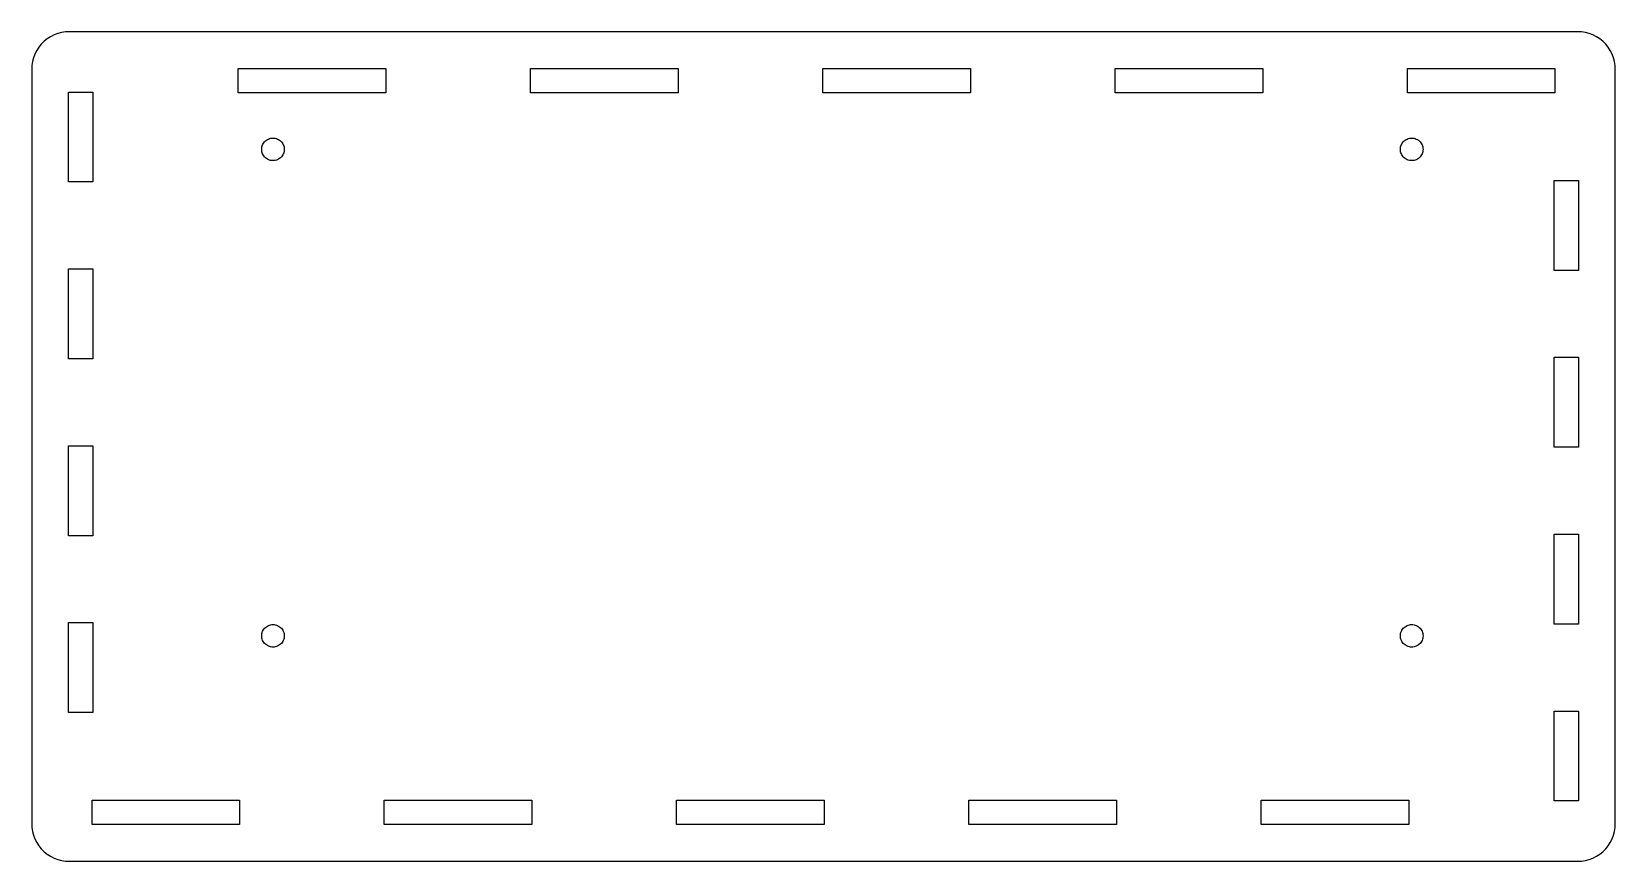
# Model space of a CAD drawing. Header units: metres. Extents: x -5 to 205, y -5 to 105.
import ezdxf

# ---------------------------------------------------------------- set-up
doc = ezdxf.new("R2010")
doc.units = ezdxf.units.M

msp = doc.modelspace()

# ---------------------------------------------------------------- linework, layer by layer
for p, q in [((0, 105), (-0.52, 104.97)), ((200, 105), (0, 105)), ((200.52, 104.97), (200, 105)), ((-4.05, 102.94), (-4.33, 102.5)), ((-3.72, 103.35), (-4.05, 102.94)), ((-3.35, 103.72), (-3.72, 103.35)), ((-2.94, 104.05), (-3.35, 103.72)), ((-2.5, 104.33), (-2.94, 104.05)), ((-2.03, 104.57), (-2.5, 104.33)), ((-1.55, 104.75), (-2.03, 104.57)), ((-1.04, 104.89), (-1.55, 104.75)), ((-0.52, 104.97), (-1.04, 104.89)), ((201.04, 104.89), (200.52, 104.97)), ((201.54, 104.75), (201.04, 104.89)), ((202.03, 104.57), (201.54, 104.75)), ((202.5, 104.33), (202.03, 104.57)), ((202.94, 104.05), (202.5, 104.33)), ((203.35, 103.72), (202.94, 104.05)), ((203.72, 103.35), (203.35, 103.72)), ((204.04, 102.94), (203.72, 103.35)), ((204.33, 102.5), (204.04, 102.94)), ((-4.89, 101.04), (-4.97, 100.52)), ((-4.76, 101.55), (-4.89, 101.04)), ((-4.57, 102.03), (-4.76, 101.55)), ((-4.33, 102.5), (-4.57, 102.03)), ((204.57, 102.03), (204.33, 102.5)), ((204.75, 101.55), (204.57, 102.03)), ((204.89, 101.04), (204.75, 101.55)), ((204.97, 100.52), (204.89, 101.04)), ((-4.97, 100.52), (-5, 100)), ((-5, 100), (-5, 0)), ((22.38, 96.9), (22.38, 100.1)), ((22.38, 100.1), (41.96, 100.1)), ((41.96, 100.1), (41.96, 96.9)), ((61.14, 96.9), (61.14, 100.1)), ((61.14, 100.1), (80.72, 100.1)), ((80.72, 100.1), (80.72, 96.9)), ((99.9, 96.9), (99.9, 100.1)), ((99.9, 100.1), (119.48, 100.1)), ((119.48, 100.1), (119.48, 96.9)), ((138.66, 96.9), (138.66, 100.1)), ((138.66, 100.1), (158.24, 100.1)), ((158.24, 100.1), (158.24, 96.9)), ((177.42, 96.9), (177.42, 100.1)), ((177.42, 100.1), (197, 100.1)), ((197, 100.1), (197, 96.9)), ((205, 100), (204.97, 100.52)), ((205, 0), (205, 100)), ((-0.1, 85.08), (-0.1, 97)), ((-0.1, 97), (3.1, 97)), ((3.1, 97), (3.1, 85.08)), ((41.96, 96.9), (22.38, 96.9)), ((80.72, 96.9), (61.14, 96.9)), ((119.48, 96.9), (99.9, 96.9)), ((158.24, 96.9), (138.66, 96.9)), ((197, 96.9), (177.42, 96.9)), ((25.79, 90.28), (25.89, 90.4)), ((25.89, 90.4), (26, 90.51)), ((26, 90.51), (26.12, 90.61)), ((26.12, 90.61), (26.25, 90.7)), ((26.25, 90.7), (26.39, 90.77)), ((26.39, 90.77), (26.54, 90.83)), ((26.54, 90.83), (26.69, 90.87)), ((26.69, 90.87), (26.84, 90.89)), ((26.84, 90.89), (27, 90.9)), ((27, 90.9), (27.16, 90.89)), ((27.16, 90.89), (27.31, 90.87)), ((27.31, 90.87), (27.46, 90.83)), ((27.46, 90.83), (27.61, 90.77)), ((27.61, 90.77), (27.75, 90.7)), ((27.75, 90.7), (27.88, 90.61)), ((27.88, 90.61), (28, 90.51)), ((28, 90.51), (28.11, 90.4)), ((28.11, 90.4), (28.21, 90.28)), ((176.79, 90.28), (176.88, 90.4)), ((176.88, 90.4), (177, 90.51)), ((177, 90.51), (177.12, 90.61)), ((177.12, 90.61), (177.25, 90.7)), ((177.25, 90.7), (177.39, 90.77)), ((177.39, 90.77), (177.54, 90.83)), ((177.54, 90.83), (177.69, 90.87)), ((177.69, 90.87), (177.84, 90.89)), ((177.84, 90.89), (178, 90.9)), ((178, 90.9), (178.16, 90.89)), ((178.16, 90.89), (178.31, 90.87)), ((178.31, 90.87), (178.46, 90.83)), ((178.46, 90.83), (178.61, 90.77)), ((178.61, 90.77), (178.75, 90.7)), ((178.75, 90.7), (178.88, 90.61)), ((178.88, 90.61), (179, 90.51)), ((179, 90.51), (179.12, 90.4)), ((179.12, 90.4), (179.21, 90.28)), ((25.5, 89.4), (25.51, 89.56)), ((25.51, 89.24), (25.5, 89.4)), ((25.51, 89.56), (25.53, 89.71)), ((25.53, 89.09), (25.51, 89.24)), ((25.53, 89.71), (25.57, 89.86)), ((25.57, 88.94), (25.53, 89.09)), ((25.57, 89.86), (25.63, 90.01)), ((25.63, 88.79), (25.57, 88.94)), ((25.63, 90.01), (25.7, 90.15)), ((25.7, 88.65), (25.63, 88.79)), ((25.7, 90.15), (25.79, 90.28)), ((25.79, 88.52), (25.7, 88.65)), ((25.89, 88.4), (25.79, 88.52)), ((26, 88.29), (25.89, 88.4)), ((26.12, 88.19), (26, 88.29)), ((28, 88.29), (27.88, 88.19)), ((28.11, 88.4), (28, 88.29)), ((28.21, 88.52), (28.11, 88.4)), ((28.21, 90.28), (28.3, 90.15)), ((28.3, 88.65), (28.21, 88.52)), ((28.3, 90.15), (28.37, 90.01)), ((28.37, 88.79), (28.3, 88.65)), ((28.37, 90.01), (28.43, 89.86)), ((28.43, 88.94), (28.37, 88.79)), ((28.43, 89.86), (28.47, 89.71)), ((28.47, 89.09), (28.43, 88.94)), ((28.47, 89.71), (28.49, 89.56)), ((28.49, 89.24), (28.47, 89.09)), ((28.49, 89.56), (28.5, 89.4)), ((28.5, 89.4), (28.49, 89.24)), ((176.5, 89.4), (176.51, 89.56)), ((176.51, 89.24), (176.5, 89.4)), ((176.51, 89.56), (176.53, 89.71)), ((176.53, 89.09), (176.51, 89.24)), ((176.53, 89.71), (176.57, 89.86)), ((176.57, 88.94), (176.53, 89.09)), ((176.57, 89.86), (176.63, 90.01)), ((176.63, 88.79), (176.57, 88.94)), ((176.63, 90.01), (176.7, 90.15)), ((176.7, 88.65), (176.63, 88.79)), ((176.7, 90.15), (176.79, 90.28)), ((176.79, 88.52), (176.7, 88.65)), ((176.88, 88.4), (176.79, 88.52)), ((177, 88.29), (176.88, 88.4)), ((177.12, 88.19), (177, 88.29)), ((179, 88.29), (178.88, 88.19)), ((179.12, 88.4), (179, 88.29)), ((179.21, 88.52), (179.12, 88.4)), ((179.21, 90.28), (179.3, 90.15)), ((179.3, 88.65), (179.21, 88.52)), ((179.3, 90.15), (179.37, 90.01)), ((179.37, 88.79), (179.3, 88.65)), ((179.37, 90.01), (179.43, 89.86)), ((179.43, 88.94), (179.37, 88.79)), ((179.43, 89.86), (179.47, 89.71)), ((179.47, 89.09), (179.43, 88.94)), ((179.47, 89.71), (179.49, 89.56)), ((179.49, 89.24), (179.47, 89.09)), ((179.49, 89.56), (179.5, 89.4)), ((179.5, 89.4), (179.49, 89.24)), ((26.25, 88.1), (26.12, 88.19)), ((26.39, 88.03), (26.25, 88.1)), ((26.54, 87.97), (26.39, 88.03)), ((26.69, 87.93), (26.54, 87.97)), ((26.84, 87.91), (26.69, 87.93)), ((27, 87.9), (26.84, 87.91)), ((27.16, 87.91), (27, 87.9)), ((27.31, 87.93), (27.16, 87.91)), ((27.46, 87.97), (27.31, 87.93)), ((27.61, 88.03), (27.46, 87.97)), ((27.75, 88.1), (27.61, 88.03)), ((27.88, 88.19), (27.75, 88.1)), ((177.25, 88.1), (177.12, 88.19)), ((177.39, 88.03), (177.25, 88.1)), ((177.54, 87.97), (177.39, 88.03)), ((177.69, 87.93), (177.54, 87.97)), ((177.84, 87.91), (177.69, 87.93)), ((178, 87.9), (177.84, 87.91)), ((178.16, 87.91), (178, 87.9)), ((178.31, 87.93), (178.16, 87.91)), ((178.46, 87.97), (178.31, 87.93)), ((178.61, 88.03), (178.46, 87.97)), ((178.75, 88.1), (178.61, 88.03)), ((178.88, 88.19), (178.75, 88.1)), ((3.1, 85.08), (-0.1, 85.08)), ((196.9, 73.35), (196.9, 85.28)), ((196.9, 85.28), (200.1, 85.28)), ((200.1, 85.28), (200.1, 73.35)), ((-0.1, 61.62), (-0.1, 73.55)), ((-0.1, 73.55), (3.1, 73.55)), ((3.1, 73.55), (3.1, 61.62)), ((200.1, 73.35), (196.9, 73.35)), ((3.1, 61.62), (-0.1, 61.62)), ((196.9, 49.9), (196.9, 61.83)), ((196.9, 61.83), (200.1, 61.83)), ((200.1, 61.83), (200.1, 49.9)), ((-0.1, 38.17), (-0.1, 50.1)), ((-0.1, 50.1), (3.1, 50.1)), ((3.1, 50.1), (3.1, 38.17)), ((200.1, 49.9), (196.9, 49.9)), ((3.1, 38.17), (-0.1, 38.17)), ((196.9, 26.45), (196.9, 38.38)), ((196.9, 38.38), (200.1, 38.38)), ((200.1, 38.38), (200.1, 26.45)), ((-0.1, 14.72), (-0.1, 26.65)), ((-0.1, 26.65), (3.1, 26.65)), ((3.1, 26.65), (3.1, 14.72)), ((25.51, 25.06), (25.53, 25.21)), ((25.53, 25.21), (25.57, 25.36)), ((25.57, 25.36), (25.63, 25.51)), ((25.63, 25.51), (25.7, 25.65)), ((25.7, 25.65), (25.79, 25.78)), ((25.79, 25.78), (25.89, 25.9)), ((25.89, 25.9), (26, 26.01)), ((26, 26.01), (26.12, 26.11)), ((26.12, 26.11), (26.25, 26.2)), ((26.25, 26.2), (26.39, 26.27)), ((26.39, 26.27), (26.54, 26.33)), ((26.54, 26.33), (26.69, 26.37)), ((26.69, 26.37), (26.84, 26.39)), ((26.84, 26.39), (27, 26.4)), ((27, 26.4), (27.16, 26.39)), ((27.16, 26.39), (27.31, 26.37)), ((27.31, 26.37), (27.46, 26.33)), ((27.46, 26.33), (27.61, 26.27)), ((27.61, 26.27), (27.75, 26.2)), ((27.75, 26.2), (27.88, 26.11)), ((27.88, 26.11), (28, 26.01)), ((28, 26.01), (28.11, 25.9)), ((28.11, 25.9), (28.21, 25.78)), ((28.21, 25.78), (28.3, 25.65)), ((28.3, 25.65), (28.37, 25.51)), ((28.37, 25.51), (28.43, 25.36)), ((28.43, 25.36), (28.47, 25.21)), ((28.47, 25.21), (28.49, 25.06)), ((176.51, 25.06), (176.53, 25.21)), ((176.53, 25.21), (176.57, 25.36)), ((176.57, 25.36), (176.63, 25.51)), ((176.63, 25.51), (176.7, 25.65)), ((176.7, 25.65), (176.79, 25.78)), ((176.79, 25.78), (176.88, 25.9)), ((176.88, 25.9), (177, 26.01)), ((177, 26.01), (177.12, 26.11)), ((177.12, 26.11), (177.25, 26.2)), ((177.25, 26.2), (177.39, 26.27)), ((177.39, 26.27), (177.54, 26.33)), ((177.54, 26.33), (177.69, 26.37)), ((177.69, 26.37), (177.84, 26.39)), ((177.84, 26.39), (178, 26.4)), ((178, 26.4), (178.16, 26.39)), ((178.16, 26.39), (178.31, 26.37)), ((178.31, 26.37), (178.46, 26.33)), ((178.46, 26.33), (178.61, 26.27)), ((178.61, 26.27), (178.75, 26.2)), ((178.75, 26.2), (178.88, 26.11)), ((178.88, 26.11), (179, 26.01)), ((179, 26.01), (179.12, 25.9)), ((179.12, 25.9), (179.21, 25.78)), ((179.21, 25.78), (179.3, 25.65)), ((179.3, 25.65), (179.37, 25.51)), ((179.37, 25.51), (179.43, 25.36)), ((179.43, 25.36), (179.47, 25.21)), ((179.47, 25.21), (179.49, 25.06)), ((200.1, 26.45), (196.9, 26.45)), ((25.5, 24.9), (25.51, 25.06)), ((25.51, 24.74), (25.5, 24.9)), ((25.53, 24.59), (25.51, 24.74)), ((25.57, 24.44), (25.53, 24.59)), ((25.63, 24.29), (25.57, 24.44)), ((25.7, 24.15), (25.63, 24.29)), ((25.79, 24.02), (25.7, 24.15)), ((25.89, 23.9), (25.79, 24.02)), ((26, 23.79), (25.89, 23.9)), ((26.12, 23.69), (26, 23.79)), ((26.25, 23.6), (26.12, 23.69)), ((26.39, 23.53), (26.25, 23.6)), ((26.54, 23.47), (26.39, 23.53)), ((26.69, 23.43), (26.54, 23.47)), ((26.84, 23.41), (26.69, 23.43)), ((27, 23.4), (26.84, 23.41)), ((27.16, 23.41), (27, 23.4)), ((27.31, 23.43), (27.16, 23.41)), ((27.46, 23.47), (27.31, 23.43)), ((27.61, 23.53), (27.46, 23.47)), ((27.75, 23.6), (27.61, 23.53)), ((27.88, 23.69), (27.75, 23.6)), ((28, 23.79), (27.88, 23.69)), ((28.11, 23.9), (28, 23.79)), ((28.21, 24.02), (28.11, 23.9)), ((28.3, 24.15), (28.21, 24.02)), ((28.37, 24.29), (28.3, 24.15)), ((28.43, 24.44), (28.37, 24.29)), ((28.47, 24.59), (28.43, 24.44)), ((28.49, 24.74), (28.47, 24.59)), ((28.49, 25.06), (28.5, 24.9)), ((28.5, 24.9), (28.49, 24.74)), ((176.5, 24.9), (176.51, 25.06)), ((176.51, 24.74), (176.5, 24.9)), ((176.53, 24.59), (176.51, 24.74)), ((176.57, 24.44), (176.53, 24.59)), ((176.63, 24.29), (176.57, 24.44)), ((176.7, 24.15), (176.63, 24.29)), ((176.79, 24.02), (176.7, 24.15)), ((176.88, 23.9), (176.79, 24.02)), ((177, 23.79), (176.88, 23.9)), ((177.12, 23.69), (177, 23.79)), ((177.25, 23.6), (177.12, 23.69)), ((177.39, 23.53), (177.25, 23.6)), ((177.54, 23.47), (177.39, 23.53)), ((177.69, 23.43), (177.54, 23.47)), ((177.84, 23.41), (177.69, 23.43)), ((178, 23.4), (177.84, 23.41)), ((178.16, 23.41), (178, 23.4)), ((178.31, 23.43), (178.16, 23.41)), ((178.46, 23.47), (178.31, 23.43)), ((178.61, 23.53), (178.46, 23.47)), ((178.75, 23.6), (178.61, 23.53)), ((178.88, 23.69), (178.75, 23.6)), ((179, 23.79), (178.88, 23.69)), ((179.12, 23.9), (179, 23.79)), ((179.21, 24.02), (179.12, 23.9)), ((179.3, 24.15), (179.21, 24.02)), ((179.37, 24.29), (179.3, 24.15)), ((179.43, 24.44), (179.37, 24.29)), ((179.47, 24.59), (179.43, 24.44)), ((179.49, 24.74), (179.47, 24.59)), ((179.49, 25.06), (179.5, 24.9)), ((179.5, 24.9), (179.49, 24.74)), ((3.1, 14.72), (-0.1, 14.72)), ((196.9, 3), (196.9, 14.93)), ((196.9, 14.93), (200.1, 14.93)), ((200.1, 14.93), (200.1, 3)), ((3, -0.1), (3, 3.1)), ((3, 3.1), (22.58, 3.1)), ((22.58, 3.1), (22.58, -0.1)), ((41.76, -0.1), (41.76, 3.1)), ((41.76, 3.1), (61.34, 3.1)), ((61.34, 3.1), (61.34, -0.1)), ((80.52, -0.1), (80.52, 3.1)), ((80.52, 3.1), (100.1, 3.1)), ((100.1, 3.1), (100.1, -0.1)), ((119.28, -0.1), (119.28, 3.1)), ((119.28, 3.1), (138.86, 3.1)), ((138.86, 3.1), (138.86, -0.1)), ((158.04, -0.1), (158.04, 3.1)), ((158.04, 3.1), (177.62, 3.1)), ((177.62, 3.1), (177.62, -0.1)), ((200.1, 3), (196.9, 3)), ((-5, 0), (-4.97, -0.52)), ((204.97, -0.52), (205, 0)), ((-4.97, -0.52), (-4.89, -1.04)), ((-4.89, -1.04), (-4.76, -1.55)), ((-4.76, -1.55), (-4.57, -2.03)), ((-4.57, -2.03), (-4.33, -2.5)), ((22.58, -0.1), (3, -0.1)), ((61.34, -0.1), (41.76, -0.1)), ((100.1, -0.1), (80.52, -0.1)), ((138.86, -0.1), (119.28, -0.1)), ((177.62, -0.1), (158.04, -0.1)), ((204.33, -2.5), (204.57, -2.03)), ((204.57, -2.03), (204.75, -1.55)), ((204.75, -1.55), (204.89, -1.04)), ((204.89, -1.04), (204.97, -0.52)), ((-4.33, -2.5), (-4.05, -2.94)), ((-4.05, -2.94), (-3.72, -3.35)), ((-3.72, -3.35), (-3.35, -3.72)), ((-3.35, -3.72), (-2.94, -4.05)), ((-2.94, -4.05), (-2.5, -4.33)), ((202.5, -4.33), (202.94, -4.05)), ((202.94, -4.05), (203.35, -3.72)), ((203.35, -3.72), (203.72, -3.35)), ((203.72, -3.35), (204.04, -2.94)), ((204.04, -2.94), (204.33, -2.5)), ((-2.5, -4.33), (-2.03, -4.57)), ((-2.03, -4.57), (-1.55, -4.76)), ((-1.55, -4.76), (-1.04, -4.89)), ((-1.04, -4.89), (-0.52, -4.97)), ((-0.52, -4.97), (0, -5)), ((0, -5), (200, -5)), ((200, -5), (200.52, -4.97)), ((200.52, -4.97), (201.04, -4.89)), ((201.04, -4.89), (201.54, -4.76)), ((201.54, -4.76), (202.03, -4.57)), ((202.03, -4.57), (202.5, -4.33))]:
    msp.add_line(p, q)

doc.saveas('drawing.dxf')
